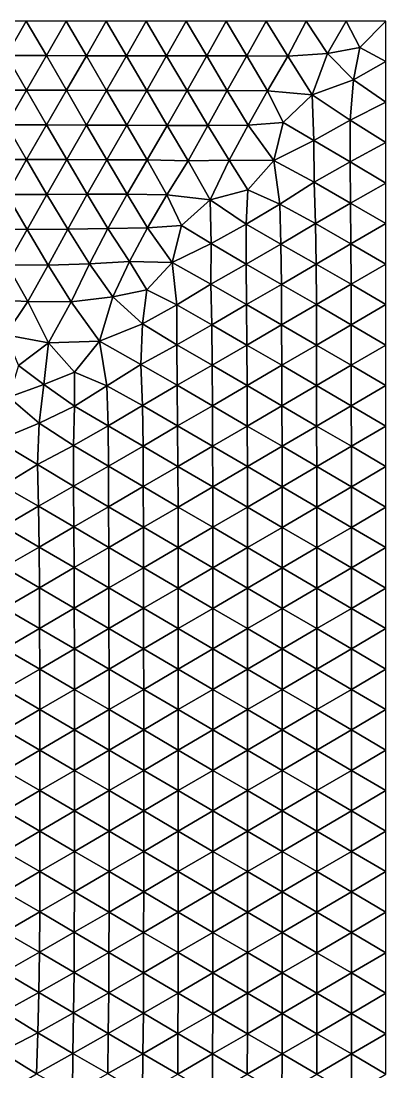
# Model space of a CAD drawing. Header units: metres. Extents: x 2 to 72, y -280 to 0.
# Drawn here: x 13.17 to 15, y -5.26 to 0 of the extents above; entities that cross this region are included whole.
import ezdxf

# ---------------------------------------------------------------- set-up
doc = ezdxf.new("R2010")
doc.units = ezdxf.units.M

msp = doc.modelspace()

# ---------------------------------------------------------------- linework, layer by layer
at = {"layer": 'layer', "color": 0}
for points in [[(13.2, 0), (13, 0), (13.1001, -0.1733)], [(13.3003, -0.17336), (13.2, 0), (13.1001, -0.1733)], [(13.4, 0), (13.2, 0), (13.3003, -0.17336)], [(13.5005, -0.17347), (13.4, 0), (13.3003, -0.17336)], [(13.6, 0), (13.4, 0), (13.5005, -0.17347)], [(13.7009, -0.17367), (13.6, 0), (13.5005, -0.17347)], [(13.8, 0), (13.6, 0), (13.7009, -0.17367)], [(13.9016, -0.17393), (13.8, 0), (13.7009, -0.17367)], [(14, 0), (13.8, 0), (13.9016, -0.17393)], [(14.1026, -0.17421), (14, 0), (13.9016, -0.17393)], [(14.2, 0), (14, 0), (14.1026, -0.17421)], [(14.304, -0.17475), (14.2, 0), (14.1026, -0.17421)], [(14.4, 0), (14.2, 0), (14.304, -0.17475)], [(14.5082, -0.17604), (14.4, 0), (14.304, -0.17475)], [(14.6, 0), (14.4, 0), (14.5082, -0.17604)], [(14.7076, -0.16216), (14.6, 0), (14.5082, -0.17604)], [(14.8, 0), (14.6, 0), (14.7076, -0.16216)], [(14.8692, -0.13202), (14.8, 0), (14.7076, -0.16216)], [(15, 0), (14.8, 0), (14.8692, -0.13202)], [(15, -0.2027), (15, 0), (14.8692, -0.13202)], [(14.8381, -0.29486), (14.8692, -0.13202), (14.7076, -0.16216)], [(14.8381, -0.29486), (15, -0.2027), (14.8692, -0.13202)], [(13.2004, -0.34667), (13.1001, -0.1733), (13.0002, -0.34659)], [(13.3003, -0.17336), (13.1001, -0.1733), (13.2004, -0.34667)], [(13.4008, -0.3468), (13.3003, -0.17336), (13.2004, -0.34667)], [(13.5005, -0.17347), (13.3003, -0.17336), (13.4008, -0.3468)], [(13.6014, -0.3471), (13.5005, -0.17347), (13.4008, -0.3468)], [(13.7009, -0.17367), (13.5005, -0.17347), (13.6014, -0.3471)], [(13.8025, -0.34764), (13.7009, -0.17367), (13.6014, -0.3471)], [(13.9016, -0.17393), (13.7009, -0.17367), (13.8025, -0.34764)], [(14.0042, -0.34815), (13.9016, -0.17393), (13.8025, -0.34764)], [(14.1026, -0.17421), (13.9016, -0.17393), (14.0042, -0.34815)], [(14.206, -0.34834), (14.1026, -0.17421), (14.0042, -0.34815)], [(14.304, -0.17475), (14.1026, -0.17421), (14.206, -0.34834)], [(14.4073, -0.34954), (14.304, -0.17475), (14.206, -0.34834)], [(14.5082, -0.17604), (14.304, -0.17475), (14.4073, -0.34954)], [(14.6298, -0.3695), (14.5082, -0.17604), (14.4073, -0.34954)], [(14.7076, -0.16216), (14.5082, -0.17604), (14.6298, -0.3695)], [(14.6298, -0.3695), (14.8381, -0.29486), (14.7076, -0.16216)], [(15, -0.40541), (15, -0.2027), (14.8381, -0.29486)], [(14.8215, -0.49687), (14.8381, -0.29486), (14.6298, -0.3695)], [(14.8215, -0.49687), (15, -0.40541), (14.8381, -0.29486)], [(13.2004, -0.34667), (13.0002, -0.34659), (13.1005, -0.52006)], [(13.301, -0.52016), (13.2004, -0.34667), (13.1005, -0.52006)], [(13.4008, -0.3468), (13.2004, -0.34667), (13.301, -0.52016)], [(13.5017, -0.52037), (13.4008, -0.3468), (13.301, -0.52016)], [(13.6014, -0.3471), (13.4008, -0.3468), (13.5017, -0.52037)], [(13.7029, -0.52105), (13.6014, -0.3471), (13.5017, -0.52037)], [(13.8025, -0.34764), (13.6014, -0.3471), (13.7029, -0.52105)], [(13.9051, -0.52242), (13.8025, -0.34764), (13.7029, -0.52105)], [(14.0042, -0.34815), (13.8025, -0.34764), (13.9051, -0.52242)], [(14.1083, -0.52268), (14.0042, -0.34815), (13.9051, -0.52242)], [(14.206, -0.34834), (14.0042, -0.34815), (14.1083, -0.52268)], [(14.3102, -0.52059), (14.206, -0.34834), (14.1083, -0.52268)], [(14.4073, -0.34954), (14.206, -0.34834), (14.3102, -0.52059)], [(14.4853, -0.50735), (14.4073, -0.34954), (14.3102, -0.52059)], [(14.6298, -0.3695), (14.4073, -0.34954), (14.4853, -0.50735)], [(14.6396, -0.59768), (14.6298, -0.3695), (14.4853, -0.50735)], [(14.6396, -0.59768), (14.8215, -0.49687), (14.6298, -0.3695)], [(15, -0.60811), (15, -0.40541), (14.8215, -0.49687)], [(13.2014, -0.69375), (13.1005, -0.52006), (13.0007, -0.69359)], [(13.301, -0.52016), (13.1005, -0.52006), (13.2014, -0.69375)], [(13.4023, -0.69371), (13.301, -0.52016), (13.2014, -0.69375)], [(13.5017, -0.52037), (13.301, -0.52016), (13.4023, -0.69371)], [(13.6032, -0.69387), (13.5017, -0.52037), (13.4023, -0.69371)], [(13.7029, -0.52105), (13.5017, -0.52037), (13.6032, -0.69387)], [(13.8046, -0.69542), (13.7029, -0.52105), (13.6032, -0.69387)], [(13.9051, -0.52242), (13.7029, -0.52105), (13.8046, -0.69542)], [(14.0095, -0.70015), (13.9051, -0.52242), (13.8046, -0.69542)], [(14.1083, -0.52268), (13.9051, -0.52242), (14.0095, -0.70015)], [(14.216, -0.69687), (14.1083, -0.52268), (14.0095, -0.70015)], [(14.3102, -0.52059), (14.1083, -0.52268), (14.216, -0.69687)], [(14.4387, -0.69874), (14.3102, -0.52059), (14.216, -0.69687)], [(14.4387, -0.69874), (14.4853, -0.50735), (14.3102, -0.52059)], [(14.4387, -0.69874), (14.6396, -0.59768), (14.4853, -0.50735)], [(14.8206, -0.70529), (14.8215, -0.49687), (14.6396, -0.59768)], [(14.8206, -0.70529), (15, -0.60811), (14.8215, -0.49687)], [(14.6398, -0.8072), (14.6396, -0.59768), (14.4387, -0.69874)], [(14.6398, -0.8072), (14.8206, -0.70529), (14.6396, -0.59768)], [(15, -0.81081), (15, -0.60811), (14.8206, -0.70529)], [(13.2014, -0.69375), (13.0007, -0.69359), (13.1017, -0.86779)], [(13.3032, -0.86773), (13.2014, -0.69375), (13.1017, -0.86779)], [(13.4023, -0.69371), (13.2014, -0.69375), (13.3032, -0.86773)], [(13.5046, -0.86685), (13.4023, -0.69371), (13.3032, -0.86773)], [(13.6032, -0.69387), (13.4023, -0.69371), (13.5046, -0.86685)], [(13.7048, -0.86632), (13.6032, -0.69387), (13.5046, -0.86685)], [(13.8046, -0.69542), (13.6032, -0.69387), (13.7048, -0.86632)], [(13.9035, -0.8692), (13.8046, -0.69542), (13.7048, -0.86632)], [(14.0095, -0.70015), (13.8046, -0.69542), (13.9035, -0.8692)], [(14.1201, -0.89483), (14.0095, -0.70015), (13.9035, -0.8692)], [(14.216, -0.69687), (14.0095, -0.70015), (14.1201, -0.89483)], [(14.309, -0.84468), (14.216, -0.69687), (14.1201, -0.89483)], [(14.309, -0.84468), (14.4387, -0.69874), (14.216, -0.69687)], [(14.4686, -0.91628), (14.4387, -0.69874), (14.309, -0.84468)], [(14.4686, -0.91628), (14.6398, -0.8072), (14.4387, -0.69874)], [(14.822, -0.91089), (14.8206, -0.70529), (14.6398, -0.8072)], [(14.822, -0.91089), (15, -0.81081), (14.8206, -0.70529)], [(14.6468, -1.0137), (14.6398, -0.8072), (14.4686, -0.91628)], [(14.6468, -1.0137), (14.822, -0.91089), (14.6398, -0.8072)], [(15, -1.01351), (15, -0.81081), (14.822, -0.91089)], [(13.2042, -1.04313), (13.1017, -0.86779), (13.0017, -1.04222)], [(13.3032, -0.86773), (13.1017, -0.86779), (13.2042, -1.04313)], [(13.4073, -1.04185), (13.3032, -0.86773), (13.2042, -1.04313)], [(13.5046, -0.86685), (13.3032, -0.86773), (13.4073, -1.04185)], [(13.6087, -1.03807), (13.5046, -0.86685), (13.4073, -1.04185)], [(13.7048, -0.86632), (13.5046, -0.86685), (13.6087, -1.03807)], [(13.8061, -1.03491), (13.7048, -0.86632), (13.6087, -1.03807)], [(13.9035, -0.8692), (13.7048, -0.86632), (13.8061, -1.03491)], [(13.9767, -1.02395), (13.9035, -0.8692), (13.8061, -1.03491)], [(14.1201, -0.89483), (13.9035, -0.8692), (13.9767, -1.02395)], [(14.3001, -1.01683), (14.309, -0.84468), (14.1201, -0.89483)], [(14.3001, -1.01683), (14.4686, -0.91628), (14.309, -0.84468)], [(14.1254, -1.1127), (14.1201, -0.89483), (13.9767, -1.02395)], [(14.1254, -1.1127), (14.3001, -1.01683), (14.1201, -0.89483)], [(14.4743, -1.11627), (14.4686, -0.91628), (14.3001, -1.01683)], [(14.4743, -1.11627), (14.6468, -1.0137), (14.4686, -0.91628)], [(14.8241, -1.11475), (14.822, -0.91089), (14.6468, -1.0137)], [(14.8241, -1.11475), (15, -1.01351), (14.822, -0.91089)], [(13.2042, -1.04313), (13.0017, -1.04222), (13.1037, -1.21948)], [(13.3099, -1.22103), (13.2042, -1.04313), (13.1037, -1.21948)], [(13.4073, -1.04185), (13.2042, -1.04313), (13.3099, -1.22103)], [(13.5161, -1.21502), (13.4073, -1.04185), (13.3099, -1.22103)], [(13.6087, -1.03807), (13.4073, -1.04185), (13.5161, -1.21502)], [(13.7156, -1.20379), (13.6087, -1.03807), (13.5161, -1.21502)], [(13.8061, -1.03491), (13.6087, -1.03807), (13.7156, -1.20379)], [(13.9292, -1.20828), (13.8061, -1.03491), (13.7156, -1.20379)], [(13.9292, -1.20828), (13.9767, -1.02395), (13.8061, -1.03491)], [(13.9292, -1.20828), (14.1254, -1.1127), (13.9767, -1.02395)], [(14.3008, -1.21638), (14.3001, -1.01683), (14.1254, -1.1127)], [(14.3008, -1.21638), (14.4743, -1.11627), (14.3001, -1.01683)], [(14.6501, -1.21654), (14.6468, -1.0137), (14.4743, -1.11627)], [(14.6501, -1.21654), (14.8241, -1.11475), (14.6468, -1.0137)], [(15, -1.21622), (15, -1.01351), (14.8241, -1.11475)], [(14.1236, -1.3161), (14.1254, -1.1127), (13.9292, -1.20828)], [(14.1236, -1.3161), (14.3008, -1.21638), (14.1254, -1.1127)], [(14.4765, -1.31784), (14.4743, -1.11627), (14.3008, -1.21638)], [(14.4765, -1.31784), (14.6501, -1.21654), (14.4743, -1.11627)], [(14.8253, -1.31762), (14.8241, -1.11475), (14.6501, -1.21654)], [(14.8253, -1.31762), (15, -1.21622), (14.8241, -1.11475)], [(13.7156, -1.20379), (13.5161, -1.21502), (13.6337, -1.38086)], [(13.8025, -1.34568), (13.7156, -1.20379), (13.6337, -1.38086)], [(13.8025, -1.34568), (13.9292, -1.20828), (13.7156, -1.20379)], [(13.9534, -1.42076), (13.9292, -1.20828), (13.8025, -1.34568)], [(13.9534, -1.42076), (14.1236, -1.3161), (13.9292, -1.20828)], [(13.2072, -1.40308), (13.1037, -1.21948), (13.0009, -1.39336)], [(13.3099, -1.22103), (13.1037, -1.21948), (13.2072, -1.40308)], [(13.4237, -1.40517), (13.3099, -1.22103), (13.2072, -1.40308)], [(13.5161, -1.21502), (13.3099, -1.22103), (13.4237, -1.40517)], [(13.6337, -1.38086), (13.5161, -1.21502), (13.4237, -1.40517)], [(14.3022, -1.41862), (14.3008, -1.21638), (14.1236, -1.3161)], [(14.3022, -1.41862), (14.4765, -1.31784), (14.3008, -1.21638)], [(14.6515, -1.41902), (14.6501, -1.21654), (14.4765, -1.31784)], [(14.6515, -1.41902), (14.8253, -1.31762), (14.6501, -1.21654)], [(15, -1.41892), (15, -1.21622), (14.8253, -1.31762)], [(13.7809, -1.5146), (13.8025, -1.34568), (13.6337, -1.38086)], [(13.7809, -1.5146), (13.9534, -1.42076), (13.8025, -1.34568)], [(14.1282, -1.51983), (14.1236, -1.3161), (13.9534, -1.42076)], [(14.1282, -1.51983), (14.3022, -1.41862), (14.1236, -1.3161)], [(14.4778, -1.52021), (14.4765, -1.31784), (14.3022, -1.41862)], [(14.4778, -1.52021), (14.6515, -1.41902), (14.4765, -1.31784)], [(14.826, -1.52029), (14.8253, -1.31762), (14.6515, -1.41902)], [(14.826, -1.52029), (15, -1.41892), (14.8253, -1.31762)], [(13.2072, -1.40308), (13.0009, -1.39336), (13.0958, -1.57064)], [(13.3116, -1.61113), (13.2072, -1.40308), (13.0958, -1.57064)], [(13.4237, -1.40517), (13.2072, -1.40308), (13.3116, -1.61113)], [(13.5669, -1.60188), (13.4237, -1.40517), (13.3116, -1.61113)], [(13.5669, -1.60188), (13.6337, -1.38086), (13.4237, -1.40517)], [(13.5669, -1.60188), (13.7809, -1.5146), (13.6337, -1.38086)], [(14.3039, -1.62129), (14.3022, -1.41862), (14.1282, -1.51983)], [(14.3039, -1.62129), (14.4778, -1.52021), (14.3022, -1.41862)], [(14.6523, -1.6216), (14.6515, -1.41902), (14.4778, -1.52021)], [(14.6523, -1.6216), (14.826, -1.52029), (14.6515, -1.41902)], [(15, -1.62162), (15, -1.41892), (14.826, -1.52029)], [(13.9539, -1.61982), (13.9534, -1.42076), (13.7809, -1.5146)], [(13.9539, -1.61982), (14.1282, -1.51983), (13.9534, -1.42076)], [(13.7736, -1.71837), (13.7809, -1.5146), (13.5669, -1.60188)], [(13.7736, -1.71837), (13.9539, -1.61982), (13.7809, -1.5146)], [(14.1298, -1.72217), (14.1282, -1.51983), (13.9539, -1.61982)], [(14.1298, -1.72217), (14.3039, -1.62129), (14.1282, -1.51983)], [(14.4787, -1.72282), (14.4778, -1.52021), (14.3039, -1.62129)], [(14.4787, -1.72282), (14.6523, -1.6216), (14.4778, -1.52021)], [(14.8263, -1.72296), (14.826, -1.52029), (14.6523, -1.6216)], [(14.8263, -1.72296), (15, -1.62162), (14.826, -1.52029)], [(13.3116, -1.61113), (13.0958, -1.57064), (13.1604, -1.72302)], [(13.2883, -1.81906), (13.3116, -1.61113), (13.1604, -1.72302)], [(13.4418, -1.75707), (13.3116, -1.61113), (13.2883, -1.81906)], [(13.4418, -1.75707), (13.5669, -1.60188), (13.3116, -1.61113)], [(13.6025, -1.82605), (13.5669, -1.60188), (13.4418, -1.75707)], [(13.6025, -1.82605), (13.7736, -1.71837), (13.5669, -1.60188)], [(13.9548, -1.82279), (13.9539, -1.61982), (13.7736, -1.71837)], [(13.9548, -1.82279), (14.1298, -1.72217), (13.9539, -1.61982)], [(14.305, -1.82396), (14.3039, -1.62129), (14.1298, -1.72217)], [(14.305, -1.82396), (14.4787, -1.72282), (14.3039, -1.62129)], [(14.6528, -1.82426), (14.6523, -1.6216), (14.4787, -1.72282)], [(14.6528, -1.82426), (14.8263, -1.72296), (14.6523, -1.6216)], [(15, -1.82432), (15, -1.62162), (14.8263, -1.72296)], [(13.2883, -1.81906), (13.1604, -1.72302), (13.113, -1.88285)], [(13.7807, -1.92465), (13.7736, -1.71837), (13.6025, -1.82605)], [(13.7807, -1.92465), (13.9548, -1.82279), (13.7736, -1.71837)], [(14.1311, -1.92503), (14.1298, -1.72217), (13.9548, -1.82279)], [(14.1311, -1.92503), (14.305, -1.82396), (14.1298, -1.72217)], [(14.4793, -1.92551), (14.4787, -1.72282), (14.305, -1.82396)], [(14.4793, -1.92551), (14.6528, -1.82426), (14.4787, -1.72282)], [(14.8265, -1.92565), (14.8263, -1.72296), (14.6528, -1.82426)], [(14.8265, -1.92565), (15, -1.82432), (14.8263, -1.72296)], [(13.4408, -1.92756), (13.4418, -1.75707), (13.2883, -1.81906)], [(13.4408, -1.92756), (13.6025, -1.82605), (13.4418, -1.75707)], [(13.2648, -2.01234), (13.2883, -1.81906), (13.113, -1.88285)], [(13.2648, -2.01234), (13.4408, -1.92756), (13.2883, -1.81906)], [(13.6097, -2.02636), (13.6025, -1.82605), (13.4408, -1.92756)], [(13.6097, -2.02636), (13.7807, -1.92465), (13.6025, -1.82605)], [(13.9573, -2.02626), (13.9548, -1.82279), (13.7807, -1.92465)], [(13.9573, -2.02626), (14.1311, -1.92503), (13.9548, -1.82279)], [(14.3058, -2.02674), (14.305, -1.82396), (14.1311, -1.92503)], [(14.3058, -2.02674), (14.4793, -1.92551), (14.305, -1.82396)], [(14.6531, -2.02696), (14.6528, -1.82426), (14.4793, -1.92551)], [(14.6531, -2.02696), (14.8265, -1.92565), (14.6528, -1.82426)], [(15, -2.02703), (15, -1.82432), (14.8265, -1.92565)], [(13.0536, -2.09957), (13.2648, -2.01234), (13.113, -1.88285)], [(13.4367, -2.12373), (13.4408, -1.92756), (13.2648, -2.01234)], [(13.4367, -2.12373), (13.6097, -2.02636), (13.4408, -1.92756)], [(13.7841, -2.12751), (13.7807, -1.92465), (13.6097, -2.02636)], [(13.7841, -2.12751), (13.9573, -2.02626), (13.7807, -1.92465)], [(14.1322, -2.12797), (14.1311, -1.92503), (13.9573, -2.02626)], [(14.1322, -2.12797), (14.3058, -2.02674), (14.1311, -1.92503)], [(14.4797, -2.12825), (14.4793, -1.92551), (14.3058, -2.02674)], [(14.4797, -2.12825), (14.6531, -2.02696), (14.4793, -1.92551)], [(14.8266, -2.12835), (14.8265, -1.92565), (14.6531, -2.02696)], [(14.8266, -2.12835), (15, -2.02703), (14.8265, -1.92565)], [(13.2559, -2.2198), (13.2648, -2.01234), (13.0536, -2.09957)], [(13.2559, -2.2198), (13.4367, -2.12373), (13.2648, -2.01234)], [(13.6109, -2.22779), (13.6097, -2.02636), (13.4367, -2.12373)], [(13.6109, -2.22779), (13.7841, -2.12751), (13.6097, -2.02636)], [(13.9588, -2.22918), (13.9573, -2.02626), (13.7841, -2.12751)], [(13.9588, -2.22918), (14.1322, -2.12797), (13.9573, -2.02626)], [(14.3063, -2.22953), (14.3058, -2.02674), (14.1322, -2.12797)], [(14.3063, -2.22953), (14.4797, -2.12825), (14.3058, -2.02674)], [(14.6533, -2.22967), (14.6531, -2.02696), (14.4797, -2.12825)], [(14.6533, -2.22967), (14.8266, -2.12835), (14.6531, -2.02696)], [(15, -2.22973), (15, -2.02703), (14.8266, -2.12835)], [(13.0817, -2.32585), (13.2559, -2.2198), (13.0536, -2.09957)], [(13.436, -2.3272), (13.4367, -2.12373), (13.2559, -2.2198)], [(13.436, -2.3272), (13.6109, -2.22779), (13.4367, -2.12373)], [(13.7855, -2.33015), (13.7841, -2.12751), (13.6109, -2.22779)], [(13.7855, -2.33015), (13.9588, -2.22918), (13.7841, -2.12751)], [(14.133, -2.33079), (14.1322, -2.12797), (13.9588, -2.22918)], [(14.133, -2.33079), (14.3063, -2.22953), (14.1322, -2.12797)], [(14.48, -2.33099), (14.4797, -2.12825), (14.3063, -2.22953)], [(14.48, -2.33099), (14.6533, -2.22967), (14.4797, -2.12825)], [(14.8267, -2.33106), (14.8266, -2.12835), (14.6533, -2.22967)], [(14.8267, -2.33106), (15, -2.22973), (14.8266, -2.12835)], [(13.2607, -2.42813), (13.2559, -2.2198), (13.0817, -2.32585)], [(13.2607, -2.42813), (13.436, -2.3272), (13.2559, -2.2198)], [(13.6117, -2.43079), (13.6109, -2.22779), (13.436, -2.3272)], [(13.6117, -2.43079), (13.7855, -2.33015), (13.6109, -2.22779)], [(13.9597, -2.43198), (13.9588, -2.22918), (13.7855, -2.33015)], [(13.9597, -2.43198), (14.133, -2.33079), (13.9588, -2.22918)], [(14.3067, -2.43229), (14.3063, -2.22953), (14.133, -2.33079)], [(14.3067, -2.43229), (14.48, -2.33099), (14.3063, -2.22953)], [(14.6534, -2.43239), (14.6533, -2.22967), (14.48, -2.33099)], [(14.6534, -2.43239), (14.8267, -2.33106), (14.6533, -2.22967)], [(15, -2.43243), (15, -2.22973), (14.8267, -2.33106)], [(13.0869, -2.5298), (13.2607, -2.42813), (13.0817, -2.32585)], [(13.4375, -2.53156), (13.436, -2.3272), (13.2607, -2.42813)], [(13.4375, -2.53156), (13.6117, -2.43079), (13.436, -2.3272)], [(13.7862, -2.53305), (13.7855, -2.33015), (13.6117, -2.43079)], [(13.7862, -2.53305), (13.9597, -2.43198), (13.7855, -2.33015)], [(14.1334, -2.53357), (14.133, -2.33079), (13.9597, -2.43198)], [(14.1334, -2.53357), (14.3067, -2.43229), (14.133, -2.33079)], [(14.4802, -2.53372), (14.48, -2.33099), (14.3067, -2.43229)], [(14.4802, -2.53372), (14.6534, -2.43239), (14.48, -2.33099)], [(14.8267, -2.53377), (14.8267, -2.33106), (14.6534, -2.43239)], [(14.8267, -2.53377), (15, -2.43243), (14.8267, -2.33106)], [(13.2635, -2.63274), (13.2607, -2.42813), (13.0869, -2.5298)], [(13.2635, -2.63274), (13.4375, -2.53156), (13.2607, -2.42813)], [(13.6126, -2.63409), (13.6117, -2.43079), (13.4375, -2.53156)], [(13.6126, -2.63409), (13.7862, -2.53305), (13.6117, -2.43079)], [(13.9601, -2.63481), (13.9597, -2.43198), (13.7862, -2.53305)], [(13.9601, -2.63481), (14.1334, -2.53357), (13.9597, -2.43198)], [(14.3069, -2.63504), (14.3067, -2.43229), (14.1334, -2.53357)], [(14.3069, -2.63504), (14.4802, -2.53372), (14.3067, -2.43229)], [(14.6535, -2.63511), (14.6534, -2.43239), (14.4802, -2.53372)], [(14.6535, -2.63511), (14.8267, -2.53377), (14.6534, -2.43239)], [(15, -2.63514), (15, -2.43243), (14.8267, -2.53377)], [(13.0895, -2.73386), (13.2635, -2.63274), (13.0869, -2.5298)], [(13.4389, -2.73524), (13.4375, -2.53156), (13.2635, -2.63274)], [(13.4389, -2.73524), (13.6126, -2.63409), (13.4375, -2.53156)], [(13.7867, -2.73601), (13.7862, -2.53305), (13.6126, -2.63409)], [(13.7867, -2.73601), (13.9601, -2.63481), (13.7862, -2.53305)], [(14.1336, -2.73634), (14.1334, -2.53357), (13.9601, -2.63481)], [(14.1336, -2.73634), (14.3069, -2.63504), (14.1334, -2.53357)], [(14.4803, -2.73644), (14.4802, -2.53372), (14.3069, -2.63504)], [(14.4803, -2.73644), (14.6535, -2.63511), (14.4802, -2.53372)], [(14.8268, -2.73648), (14.8267, -2.53377), (14.6535, -2.63511)], [(14.8268, -2.73648), (15, -2.63514), (14.8267, -2.53377)], [(13.2652, -2.83647), (13.2635, -2.63274), (13.0895, -2.73386)], [(13.2652, -2.83647), (13.4389, -2.73524), (13.2635, -2.63274)], [(13.6133, -2.83724), (13.6126, -2.63409), (13.4389, -2.73524)], [(13.6133, -2.83724), (13.7867, -2.73601), (13.6126, -2.63409)], [(13.9604, -2.83763), (13.9601, -2.63481), (13.7867, -2.73601)], [(13.9604, -2.83763), (14.1336, -2.73634), (13.9601, -2.63481)], [(14.307, -2.83777), (14.3069, -2.63504), (14.1336, -2.73634)], [(14.307, -2.83777), (14.4803, -2.73644), (14.3069, -2.63504)], [(14.6535, -2.83782), (14.6535, -2.63511), (14.4803, -2.73644)], [(14.6535, -2.83782), (14.8268, -2.73648), (14.6535, -2.63511)], [(15, -2.83784), (15, -2.63514), (14.8268, -2.73648)], [(13.0914, -2.93776), (13.2652, -2.83647), (13.0895, -2.73386)], [(13.4398, -2.93851), (13.4389, -2.73524), (13.2652, -2.83647)], [(13.4398, -2.93851), (13.6133, -2.83724), (13.4389, -2.73524)], [(13.787, -2.93891), (13.7867, -2.73601), (13.6133, -2.83724)], [(13.787, -2.93891), (13.9604, -2.83763), (13.7867, -2.73601)], [(14.1338, -2.9391), (14.1336, -2.73634), (13.9604, -2.83763)], [(14.1338, -2.9391), (14.307, -2.83777), (14.1336, -2.73634)], [(14.4803, -2.93916), (14.4803, -2.73644), (14.307, -2.83777)], [(14.4803, -2.93916), (14.6535, -2.83782), (14.4803, -2.73644)], [(14.8268, -2.93918), (14.8268, -2.73648), (14.6535, -2.83782)], [(14.8268, -2.93918), (15, -2.83784), (14.8268, -2.73648)], [(13.2663, -3.03982), (13.2652, -2.83647), (13.0914, -2.93776)], [(13.2663, -3.03982), (13.4398, -2.93851), (13.2652, -2.83647)], [(13.6137, -3.04021), (13.6133, -2.83724), (13.4398, -2.93851)], [(13.6137, -3.04021), (13.787, -2.93891), (13.6133, -2.83724)], [(13.9605, -3.04042), (13.9604, -2.83763), (13.787, -2.93891)], [(13.9605, -3.04042), (14.1338, -2.9391), (13.9604, -2.83763)], [(14.3071, -3.0405), (14.307, -2.83777), (14.1338, -2.9391)], [(14.3071, -3.0405), (14.4803, -2.93916), (14.307, -2.83777)], [(14.6536, -3.04053), (14.6535, -2.83782), (14.4803, -2.93916)], [(14.6536, -3.04053), (14.8268, -2.93918), (14.6535, -2.83782)], [(15, -3.04054), (15, -2.83784), (14.8268, -2.93918)], [(13.0929, -3.14119), (13.2663, -3.03982), (13.0914, -2.93776)], [(13.4404, -3.14153), (13.4398, -2.93851), (13.2663, -3.03982)], [(13.4404, -3.14153), (13.6137, -3.04021), (13.4398, -2.93851)], [(13.7873, -3.14174), (13.787, -2.93891), (13.6137, -3.04021)], [(13.7873, -3.14174), (13.9605, -3.04042), (13.787, -2.93891)], [(14.1339, -3.14184), (14.1338, -2.9391), (13.9605, -3.04042)], [(14.1339, -3.14184), (14.3071, -3.0405), (14.1338, -2.9391)], [(14.4803, -3.14187), (14.4803, -2.93916), (14.3071, -3.0405)], [(14.4803, -3.14187), (14.6536, -3.04053), (14.4803, -2.93916)], [(14.8268, -3.14189), (14.8268, -2.93918), (14.6536, -3.04053)], [(14.8268, -3.14189), (15, -3.04054), (14.8268, -2.93918)], [(13.267, -3.24288), (13.2663, -3.03982), (13.0929, -3.14119)], [(13.267, -3.24288), (13.4404, -3.14153), (13.2663, -3.03982)], [(13.614, -3.24307), (13.6137, -3.04021), (13.4404, -3.14153)], [(13.614, -3.24307), (13.7873, -3.14174), (13.6137, -3.04021)], [(13.9606, -3.24317), (13.9605, -3.04042), (13.7873, -3.14174)], [(13.9606, -3.24317), (14.1339, -3.14184), (13.9605, -3.04042)], [(14.3071, -3.24322), (14.3071, -3.0405), (14.1339, -3.14184)], [(14.3071, -3.24322), (14.4803, -3.14187), (14.3071, -3.0405)], [(14.6536, -3.24324), (14.6536, -3.04053), (14.4803, -3.14187)], [(14.6536, -3.24324), (14.8268, -3.14189), (14.6536, -3.04053)], [(15, -3.24324), (15, -3.04054), (14.8268, -3.14189)], [(13.0937, -3.34425), (13.267, -3.24288), (13.0929, -3.14119)], [(13.4407, -3.34442), (13.4404, -3.14153), (13.267, -3.24288)], [(13.4407, -3.34442), (13.614, -3.24307), (13.4404, -3.14153)], [(13.7874, -3.34452), (13.7873, -3.14174), (13.614, -3.24307)], [(13.7874, -3.34452), (13.9606, -3.24317), (13.7873, -3.14174)], [(14.1339, -3.34456), (14.1339, -3.14184), (13.9606, -3.24317)], [(14.1339, -3.34456), (14.3071, -3.24322), (14.1339, -3.14184)], [(14.4804, -3.34458), (14.4803, -3.14187), (14.3071, -3.24322)], [(14.4804, -3.34458), (14.6536, -3.24324), (14.4803, -3.14187)], [(14.8268, -3.34459), (14.8268, -3.14189), (14.6536, -3.24324)], [(14.8268, -3.34459), (15, -3.24324), (14.8268, -3.14189)], [(13.2674, -3.44577), (13.267, -3.24288), (13.0937, -3.34425)], [(13.2674, -3.44577), (13.4407, -3.34442), (13.267, -3.24288)], [(13.6142, -3.44586), (13.614, -3.24307), (13.4407, -3.34442)], [(13.6142, -3.44586), (13.7874, -3.34452), (13.614, -3.24307)], [(13.9607, -3.44591), (13.9606, -3.24317), (13.7874, -3.34452)], [(13.9607, -3.44591), (14.1339, -3.34456), (13.9606, -3.24317)], [(14.3072, -3.44593), (14.3071, -3.24322), (14.1339, -3.34456)], [(14.3072, -3.44593), (14.4804, -3.34458), (14.3071, -3.24322)], [(14.6536, -3.44594), (14.6536, -3.24324), (14.4804, -3.34458)], [(14.6536, -3.44594), (14.8268, -3.34459), (14.6536, -3.24324)], [(15, -3.44595), (15, -3.24324), (14.8268, -3.34459)], [(13.0942, -3.54714), (13.2674, -3.44577), (13.0937, -3.34425)], [(13.4409, -3.54721), (13.4407, -3.34442), (13.2674, -3.44577)], [(13.4409, -3.54721), (13.6142, -3.44586), (13.4407, -3.34442)], [(13.7875, -3.54726), (13.7874, -3.34452), (13.6142, -3.44586)], [(13.7875, -3.54726), (13.9607, -3.44591), (13.7874, -3.34452)], [(14.1339, -3.54728), (14.1339, -3.34456), (13.9607, -3.44591)], [(14.1339, -3.54728), (14.3072, -3.44593), (14.1339, -3.34456)], [(14.4804, -3.54729), (14.4804, -3.34458), (14.3072, -3.44593)], [(14.4804, -3.54729), (14.6536, -3.44594), (14.4804, -3.34458)], [(14.8268, -3.5473), (14.8268, -3.34459), (14.6536, -3.44594)], [(14.8268, -3.5473), (15, -3.44595), (14.8268, -3.34459)], [(13.2676, -3.64857), (13.2674, -3.44577), (13.0942, -3.54714)], [(13.2676, -3.64857), (13.4409, -3.54721), (13.2674, -3.44577)], [(13.6142, -3.64861), (13.6142, -3.44586), (13.4409, -3.54721)], [(13.6142, -3.64861), (13.7875, -3.54726), (13.6142, -3.44586)], [(13.9607, -3.64863), (13.9607, -3.44591), (13.7875, -3.54726)], [(13.9607, -3.64863), (14.1339, -3.54728), (13.9607, -3.44591)], [(14.3072, -3.64864), (14.3072, -3.44593), (14.1339, -3.54728)], [(14.3072, -3.64864), (14.4804, -3.54729), (14.3072, -3.44593)], [(14.6536, -3.64865), (14.6536, -3.44594), (14.4804, -3.54729)], [(14.6536, -3.64865), (14.8268, -3.5473), (14.6536, -3.44594)], [(15, -3.64865), (15, -3.44595), (14.8268, -3.5473)], [(13.0943, -3.74995), (13.2676, -3.64857), (13.0942, -3.54714)], [(13.441, -3.74996), (13.4409, -3.54721), (13.2676, -3.64857)], [(13.441, -3.74996), (13.6142, -3.64861), (13.4409, -3.54721)], [(13.7875, -3.74998), (13.7875, -3.54726), (13.6142, -3.64861)], [(13.7875, -3.74998), (13.9607, -3.64863), (13.7875, -3.54726)], [(14.134, -3.74999), (14.1339, -3.54728), (13.9607, -3.64863)], [(14.134, -3.74999), (14.3072, -3.64864), (14.1339, -3.54728)], [(14.4804, -3.75), (14.4804, -3.54729), (14.3072, -3.64864)], [(14.4804, -3.75), (14.6536, -3.64865), (14.4804, -3.54729)], [(14.8268, -3.75), (14.8268, -3.5473), (14.6536, -3.64865)], [(14.8268, -3.75), (15, -3.64865), (14.8268, -3.5473)], [(13.2677, -3.85131), (13.2676, -3.64857), (13.0943, -3.74995)], [(13.2677, -3.85131), (13.441, -3.74996), (13.2676, -3.64857)], [(13.6143, -3.85132), (13.6142, -3.64861), (13.441, -3.74996)], [(13.6143, -3.85132), (13.7875, -3.74998), (13.6142, -3.64861)], [(13.9607, -3.85134), (13.9607, -3.64863), (13.7875, -3.74998)], [(13.9607, -3.85134), (14.134, -3.74999), (13.9607, -3.64863)], [(14.3072, -3.85135), (14.3072, -3.64864), (14.134, -3.74999)], [(14.3072, -3.85135), (14.4804, -3.75), (14.3072, -3.64864)], [(14.6536, -3.85135), (14.6536, -3.64865), (14.4804, -3.75)], [(14.6536, -3.85135), (14.8268, -3.75), (14.6536, -3.64865)], [(15, -3.85135), (15, -3.64865), (14.8268, -3.75)], [(13.0943, -3.95269), (13.2677, -3.85131), (13.0943, -3.74995)], [(13.441, -3.95266), (13.441, -3.74996), (13.2677, -3.85131)], [(13.441, -3.95266), (13.6143, -3.85132), (13.441, -3.74996)], [(13.7875, -3.95268), (13.7875, -3.74998), (13.6143, -3.85132)], [(13.7875, -3.95268), (13.9607, -3.85134), (13.7875, -3.74998)], [(14.134, -3.95269), (14.134, -3.74999), (13.9607, -3.85134)], [(14.134, -3.95269), (14.3072, -3.85135), (14.134, -3.74999)], [(14.4804, -3.9527), (14.4804, -3.75), (14.3072, -3.85135)], [(14.4804, -3.9527), (14.6536, -3.85135), (14.4804, -3.75)], [(14.8268, -3.9527), (14.8268, -3.75), (14.6536, -3.85135)], [(14.8268, -3.9527), (15, -3.85135), (14.8268, -3.75)], [(13.2676, -4.05397), (13.2677, -3.85131), (13.0943, -3.95269)], [(13.2676, -4.05397), (13.441, -3.95266), (13.2677, -3.85131)], [(13.6143, -4.05401), (13.6143, -3.85132), (13.441, -3.95266)], [(13.6143, -4.05401), (13.7875, -3.95268), (13.6143, -3.85132)], [(13.9607, -4.05404), (13.9607, -3.85134), (13.7875, -3.95268)], [(13.9607, -4.05404), (14.134, -3.95269), (13.9607, -3.85134)], [(14.3072, -4.05405), (14.3072, -3.85135), (14.134, -3.95269)], [(14.3072, -4.05405), (14.4804, -3.9527), (14.3072, -3.85135)], [(14.6536, -4.05405), (14.6536, -3.85135), (14.4804, -3.9527)], [(14.6536, -4.05405), (14.8268, -3.9527), (14.6536, -3.85135)], [(15, -4.05405), (15, -3.85135), (14.8268, -3.9527)], [(13.0941, -4.15527), (13.2676, -4.05397), (13.0943, -3.95269)], [(13.4409, -4.15528), (13.441, -3.95266), (13.2676, -4.05397)], [(13.4409, -4.15528), (13.6143, -4.05401), (13.441, -3.95266)], [(13.7875, -4.15536), (13.7875, -3.95268), (13.6143, -4.05401)], [(13.7875, -4.15536), (13.9607, -4.05404), (13.7875, -3.95268)], [(14.134, -4.15539), (14.134, -3.95269), (13.9607, -4.05404)], [(14.134, -4.15539), (14.3072, -4.05405), (14.134, -3.95269)], [(14.4804, -4.1554), (14.4804, -3.9527), (14.3072, -4.05405)], [(14.4804, -4.1554), (14.6536, -4.05405), (14.4804, -3.9527)], [(14.8268, -4.1554), (14.8268, -3.9527), (14.6536, -4.05405)], [(14.8268, -4.1554), (15, -4.05405), (14.8268, -3.9527)], [(13.2674, -4.25646), (13.2676, -4.05397), (13.0941, -4.15527)], [(13.2674, -4.25646), (13.4409, -4.15528), (13.2676, -4.05397)], [(13.6142, -4.25662), (13.6143, -4.05401), (13.4409, -4.15528)], [(13.6142, -4.25662), (13.7875, -4.15536), (13.6143, -4.05401)], [(13.9607, -4.25672), (13.9607, -4.05404), (13.7875, -4.15536)], [(13.9607, -4.25672), (14.134, -4.15539), (13.9607, -4.05404)], [(14.3072, -4.25675), (14.3072, -4.05405), (14.134, -4.15539)], [(14.3072, -4.25675), (14.4804, -4.1554), (14.3072, -4.05405)], [(14.6536, -4.25675), (14.6536, -4.05405), (14.4804, -4.1554)], [(14.6536, -4.25675), (14.8268, -4.1554), (14.6536, -4.05405)], [(15, -4.25676), (15, -4.05405), (14.8268, -4.1554)], [(13.0936, -4.35749), (13.2674, -4.25646), (13.0941, -4.15527)], [(13.4407, -4.35776), (13.4409, -4.15528), (13.2674, -4.25646)], [(13.4407, -4.35776), (13.6142, -4.25662), (13.4409, -4.15528)], [(13.7874, -4.35799), (13.7875, -4.15536), (13.6142, -4.25662)], [(13.7874, -4.35799), (13.9607, -4.25672), (13.7875, -4.15536)], [(14.1339, -4.35808), (14.134, -4.15539), (13.9607, -4.25672)], [(14.1339, -4.35808), (14.3072, -4.25675), (14.134, -4.15539)], [(14.4804, -4.3581), (14.4804, -4.1554), (14.3072, -4.25675)], [(14.4804, -4.3581), (14.6536, -4.25675), (14.4804, -4.1554)], [(14.8268, -4.35811), (14.8268, -4.1554), (14.6536, -4.25675)], [(14.8268, -4.35811), (15, -4.25676), (14.8268, -4.1554)], [(13.2669, -4.45861), (13.2674, -4.25646), (13.0936, -4.35749)], [(13.2669, -4.45861), (13.4407, -4.35776), (13.2674, -4.25646)], [(13.6139, -4.45913), (13.6142, -4.25662), (13.4407, -4.35776)], [(13.6139, -4.45913), (13.7874, -4.35799), (13.6142, -4.25662)], [(13.9606, -4.45937), (13.9607, -4.25672), (13.7874, -4.35799)], [(13.9606, -4.45937), (14.1339, -4.35808), (13.9607, -4.25672)], [(14.3071, -4.45944), (14.3072, -4.25675), (14.1339, -4.35808)], [(14.3071, -4.45944), (14.4804, -4.3581), (14.3072, -4.25675)], [(14.6536, -4.45945), (14.6536, -4.25675), (14.4804, -4.3581)], [(14.6536, -4.45945), (14.8268, -4.35811), (14.6536, -4.25675)], [(15, -4.45946), (15, -4.25676), (14.8268, -4.35811)], [(13.0926, -4.55903), (13.2669, -4.45861), (13.0936, -4.35749)], [(13.4401, -4.55997), (13.4407, -4.35776), (13.2669, -4.45861)], [(13.4401, -4.55997), (13.6139, -4.45913), (13.4407, -4.35776)], [(13.7872, -4.56055), (13.7874, -4.35799), (13.6139, -4.45913)], [(13.7872, -4.56055), (13.9606, -4.45937), (13.7874, -4.35799)], [(14.1338, -4.56075), (14.1339, -4.35808), (13.9606, -4.45937)], [(14.1338, -4.56075), (14.3071, -4.45944), (14.1339, -4.35808)], [(14.4804, -4.5608), (14.4804, -4.3581), (14.3071, -4.45944)], [(14.4804, -4.5608), (14.6536, -4.45945), (14.4804, -4.3581)], [(14.8268, -4.56081), (14.8268, -4.35811), (14.6536, -4.45945)], [(14.8268, -4.56081), (15, -4.45946), (14.8268, -4.35811)], [(13.2658, -4.66019), (13.2669, -4.45861), (13.0926, -4.55903)], [(13.2658, -4.66019), (13.4401, -4.55997), (13.2669, -4.45861)], [(13.6133, -4.66148), (13.6139, -4.45913), (13.4401, -4.55997)], [(13.6133, -4.66148), (13.7872, -4.56055), (13.6139, -4.45913)], [(13.9604, -4.66198), (13.9606, -4.45937), (13.7872, -4.56055)], [(13.9604, -4.66198), (14.1338, -4.56075), (13.9606, -4.45937)], [(14.3071, -4.66212), (14.3071, -4.45944), (14.1338, -4.56075)], [(14.3071, -4.66212), (14.4804, -4.5608), (14.3071, -4.45944)], [(14.6536, -4.66215), (14.6536, -4.45945), (14.4804, -4.5608)], [(14.6536, -4.66215), (14.8268, -4.56081), (14.6536, -4.45945)], [(15, -4.66216), (15, -4.45946), (14.8268, -4.56081)], [(13.0911, -4.75926), (13.2658, -4.66019), (13.0926, -4.55903)], [(13.4389, -4.76189), (13.4401, -4.55997), (13.2658, -4.66019)], [(13.4389, -4.76189), (13.6133, -4.66148), (13.4401, -4.55997)], [(13.7866, -4.76303), (13.7872, -4.56055), (13.6133, -4.66148)], [(13.7866, -4.76303), (13.9604, -4.66198), (13.7872, -4.56055)], [(14.1337, -4.7634), (14.1338, -4.56075), (13.9604, -4.66198)], [(14.1337, -4.7634), (14.3071, -4.66212), (14.1338, -4.56075)], [(14.4803, -4.76349), (14.4804, -4.5608), (14.3071, -4.66212)], [(14.4803, -4.76349), (14.6536, -4.66215), (14.4804, -4.5608)], [(14.8268, -4.76351), (14.8268, -4.56081), (14.6536, -4.66215)], [(14.8268, -4.76351), (15, -4.66216), (14.8268, -4.56081)], [(13.2634, -4.86119), (13.2658, -4.66019), (13.0911, -4.75926)], [(13.2634, -4.86119), (13.4389, -4.76189), (13.2658, -4.66019)], [(13.6122, -4.86371), (13.6133, -4.66148), (13.4389, -4.76189)], [(13.6122, -4.86371), (13.7866, -4.76303), (13.6133, -4.66148)], [(13.96, -4.86455), (13.9604, -4.66198), (13.7866, -4.76303)], [(13.96, -4.86455), (14.1337, -4.7634), (13.9604, -4.66198)], [(14.3069, -4.8648), (14.3071, -4.66212), (14.1337, -4.7634)], [(14.3069, -4.8648), (14.4803, -4.76349), (14.3071, -4.66212)], [(14.6535, -4.86485), (14.6536, -4.66215), (14.4803, -4.76349)], [(14.6535, -4.86485), (14.8268, -4.76351), (14.6536, -4.66215)], [(15, -4.86486), (15, -4.66216), (14.8268, -4.76351)], [(13.0873, -4.95768), (13.2634, -4.86119), (13.0911, -4.75926)], [(13.4364, -4.96379), (13.4389, -4.76189), (13.2634, -4.86119)], [(13.4364, -4.96379), (13.6122, -4.86371), (13.4389, -4.76189)], [(13.7857, -4.96545), (13.7866, -4.76303), (13.6122, -4.86371)], [(13.7857, -4.96545), (13.96, -4.86455), (13.7866, -4.76303)], [(14.1333, -4.96604), (14.1337, -4.7634), (13.96, -4.86455)], [(14.1333, -4.96604), (14.3069, -4.8648), (14.1337, -4.7634)], [(14.4802, -4.96619), (14.4803, -4.76349), (14.3069, -4.8648)], [(14.4802, -4.96619), (14.6535, -4.86485), (14.4803, -4.76349)], [(14.8268, -4.96621), (14.8268, -4.76351), (14.6535, -4.86485)], [(14.8268, -4.96621), (15, -4.86486), (14.8268, -4.76351)], [(13.2582, -5.06295), (13.2634, -4.86119), (13.0873, -4.95768)], [(13.2582, -5.06295), (13.4364, -4.96379), (13.2634, -4.86119)], [(13.6102, -5.06588), (13.6122, -4.86371), (13.4364, -4.96379)], [(13.6102, -5.06588), (13.7857, -4.96545), (13.6122, -4.86371)], [(13.9591, -5.06711), (13.96, -4.86455), (13.7857, -4.96545)], [(13.9591, -5.06711), (14.1333, -4.96604), (13.96, -4.86455)], [(14.3067, -5.06749), (14.3069, -4.8648), (14.1333, -4.96604)], [(14.3067, -5.06749), (14.4802, -4.96619), (14.3069, -4.8648)], [(14.6535, -5.06756), (14.6535, -4.86485), (14.4802, -4.96619)], [(14.6535, -5.06756), (14.8268, -4.96621), (14.6535, -4.86485)], [(15, -5.06757), (15, -4.86486), (14.8268, -4.96621)], [(13.0748, -5.15893), (13.2582, -5.06295), (13.0873, -4.95768)], [(13.4329, -5.16607), (13.4364, -4.96379), (13.2582, -5.06295)], [(13.4329, -5.16607), (13.6102, -5.06588), (13.4364, -4.96379)], [(13.7839, -5.16778), (13.7857, -4.96545), (13.6102, -5.06588)], [(13.7839, -5.16778), (13.9591, -5.06711), (13.7857, -4.96545)], [(14.1326, -5.16873), (14.1333, -4.96604), (13.9591, -5.06711)], [(14.1326, -5.16873), (14.3067, -5.06749), (14.1333, -4.96604)], [(14.48, -5.16891), (14.4802, -4.96619), (14.3067, -5.06749)], [(14.48, -5.16891), (14.6535, -5.06756), (14.4802, -4.96619)], [(14.8267, -5.16892), (14.8268, -4.96621), (14.6535, -5.06756)], [(14.8267, -5.16892), (15, -5.06757), (14.8268, -4.96621)], [(13.2511, -5.26886), (13.2582, -5.06295), (13.0748, -5.15893)], [(13.2511, -5.26886), (13.4329, -5.16607), (13.2582, -5.06295)], [(13.6074, -5.26761), (13.6102, -5.06588), (13.4329, -5.16607)], [(13.6074, -5.26761), (13.7839, -5.16778), (13.6102, -5.06588)], [(13.9576, -5.26978), (13.9591, -5.06711), (13.7839, -5.16778)], [(13.9576, -5.26978), (14.1326, -5.16873), (13.9591, -5.06711)], [(14.3061, -5.27026), (14.3067, -5.06749), (14.1326, -5.16873)], [(14.3061, -5.27026), (14.48, -5.16891), (14.3067, -5.06749)], [(14.6533, -5.27029), (14.6535, -5.06756), (14.48, -5.16891)], [(14.6533, -5.27029), (14.8267, -5.16892), (14.6535, -5.06756)], [(15, -5.27027), (15, -5.06757), (14.8267, -5.16892)], [(13.0465, -5.38928), (13.2511, -5.26886), (13.0748, -5.15893)], [(13.4308, -5.36644), (13.4329, -5.16607), (13.2511, -5.26886)], [(13.4308, -5.36644), (13.6074, -5.26761), (13.4329, -5.16607)], [(13.7808, -5.3702), (13.7839, -5.16778), (13.6074, -5.26761)], [(13.7808, -5.3702), (13.9576, -5.26978), (13.7839, -5.16778)], [(14.1314, -5.37163), (14.1326, -5.16873), (13.9576, -5.26978)], [(14.1314, -5.37163), (14.3061, -5.27026), (14.1326, -5.16873)], [(14.4796, -5.37169), (14.48, -5.16891), (14.3061, -5.27026)], [(14.4796, -5.37169), (14.6533, -5.27029), (14.48, -5.16891)], [(14.8266, -5.37164), (14.8267, -5.16892), (14.6533, -5.27029)], [(14.8266, -5.37164), (15, -5.27027), (14.8267, -5.16892)]]:
    msp.add_3dface(points, dxfattribs=at)

doc.saveas('drawing.dxf')
